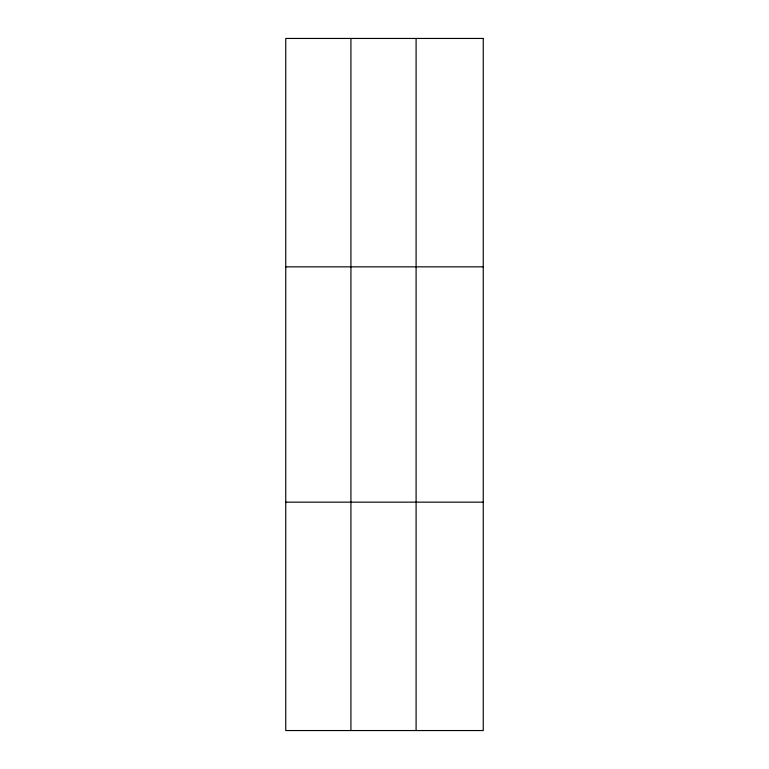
<?xml version="1.0" encoding="UTF-8"?>
<svg xmlns="http://www.w3.org/2000/svg" width="769" height="769" viewBox="0 0 769 769"><rect width="100%" height="100%" fill="white"/><g stroke="black" fill="none" stroke-linecap="round" stroke-linejoin="round"><path stroke-width="1.15" d="M350.924 730.55L350.924 38.45M416.096 730.55L416.096 38.45M285.751 266.843L483.249 266.843M285.751 502.157L483.249 502.157M483.249 38.45L483.249 730.55L285.751 730.55L285.751 38.45L483.249 38.45"/></g></svg>
